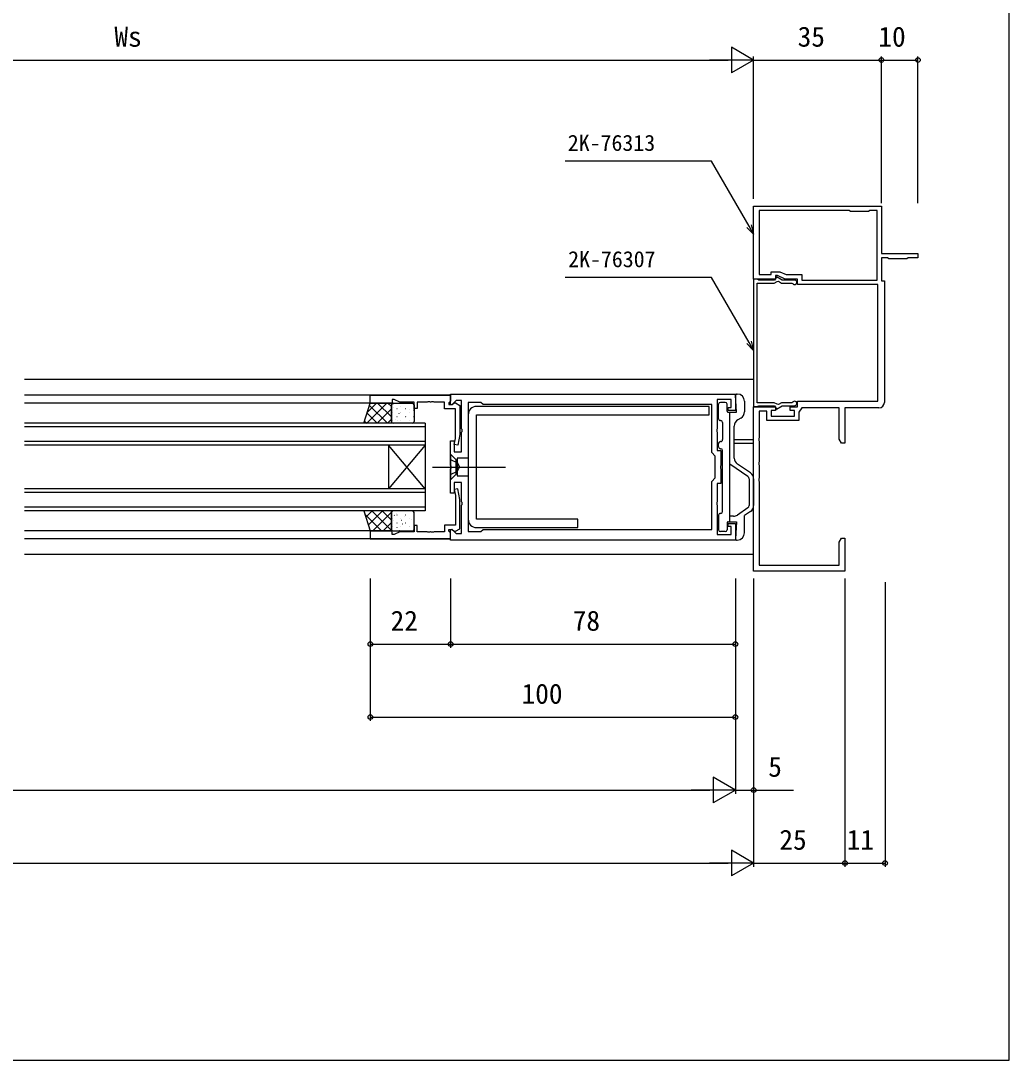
# Model space of a CAD drawing. Units: millimetres, scale not verified. Extents: x -437 to 438, y -681 to 679.
# Drawn here: x 167.6 to 438.3, y -681.2 to -396.5 of the extents above; entities that cross this region are included whole.
import ezdxf
from ezdxf.enums import TextEntityAlignment as Align

# ---------------------------------------------------------------- set-up
doc = ezdxf.new("R2010")
doc.units = ezdxf.units.MM
doc.header["$LTSCALE"] = 4
for name, color, linetype in [('0-2_YKK_11', 7, 'Continuous'), ('0-3_YKK_12', 2, 'Continuous'), ('0-4_YKK_13', 4, 'Continuous'), ('0-6_YKK_D', 6, 'Continuous'), ('0-7_YKK_ZWAK', 7, 'Continuous')]:
    doc.layers.add(name, color=color, linetype=linetype)
doc.styles.add('ＭＳ ゴシック', font='')
doc.styles.get('ＭＳ ゴシック').set_extended_font_data('MS Gothic')

msp = doc.modelspace()

# ---------------------------------------------------------------- linework, layer by layer
at = {"layer": '0-2_YKK_11'}
for points in [[(368.3, -547.2), (368.3, -502.2), (374.3, -502.2), (374.3, -503.2), (373.1, -503.2), (373.1, -504.8), (379.5, -504.8), (379.5, -503.2), (378.3, -503.2), (378.3, -502.2), (380.3, -502.2), (380.3, -500.7), (402.3, -500.7), (402.3, -468.7), (380.3, -468.7), (380.3, -467.2), (376.945, -467.2), (374.8, -466.2), (374.3, -466.2), (374.3, -467.2), (368.3, -467.2), (368.3, -447.2), (403.3, -447.2), (403.3, -460.2), (413.3, -460.2), (413.3, -461.4), (410.6, -461.4), (410.3, -461.7), (405.3, -461.7), (405, -461.4), (403.3, -461.4), (403.3, -467.7), (404.1, -467.7), (404.1, -501)], [(379.5, -467.5), (376.151, -467.5), (374.575, -466.59), (374.05, -467.5), (369.733, -467.5), (369.473, -467.35), (369.3, -467.25), (368.3, -467.25)], [(368.3, -467.25), (368.3, -502.15), (369.3, -502.15), (369.473, -502.05), (369.733, -501.9), (374.05, -501.9), (374.575, -502.81), (376.151, -501.9), (379.5, -501.9)], [(379.001, -500.967), (378.752, -501.1), (375.937, -501.1), (375.119, -501.572), (374.73, -501.494), (373.935, -501.1), (369.3, -501.1), (369.3, -468.3), (373.935, -468.3), (374.73, -467.906), (375.119, -467.828), (375.937, -468.3), (378.752, -468.3), (379.001, -468.433)], [(285.3, -498.7), (363.3, -498.7), (363.3, -503.2), (361.3, -503.2), (361.3, -502.4), (362.1, -502.4), (362.1, -500.2), (358.3, -500.2), (358.3, -508.242), (358.18, -508.425), (358.18, -508.975), (358.3, -509.158), (358.3, -514.2), (359.3, -514.2), (359.3, -518.242), (359.18, -518.425), (359.18, -518.975), (359.3, -519.158), (359.3, -523.2), (358.3, -523.2), (358.3, -528.242), (358.18, -528.425), (358.18, -528.975), (358.3, -529.158), (358.3, -537.2), (362.1, -537.2), (362.1, -535), (361.3, -535), (361.3, -534.2), (363.3, -534.2), (363.3, -538.7), (285.3, -538.7), (285.3, -535.899), (285.67, -535.746), (286.824, -536.9), (288.3, -536.9), (288.3, -529.158), (288.42, -528.975), (288.42, -528.425), (288.3, -528.242)], [(288.3, -528.242), (288.3, -522.9), (286.3, -522.9), (286.3, -525.9), (285.3, -525.9), (285.3, -519.158), (285.42, -518.975), (285.42, -518.425), (285.3, -518.242), (285.3, -511.5), (286.3, -511.5), (286.3, -514.5), (288.3, -514.5), (288.3, -509.158), (288.42, -508.975), (288.42, -508.425), (288.3, -508.242), (288.3, -500.5), (286.824, -500.5), (285.67, -501.654), (285.3, -501.5), (285.3, -498.7)], [(402.6, -502.5), (393.3, -502.5), (393.3, -512.2), (392.33, -512.2), (391.7, -511.109), (391.7, -502.5), (381.5, -502.5), (380.7, -503.642), (380.7, -506), (371.9, -506), (371.9, -503.4), (369.8, -503.4), (369.8, -510.742), (369.68, -510.925), (369.68, -511.475), (369.8, -511.658), (369.8, -517.242), (369.68, -517.425), (369.68, -517.975), (369.8, -518.158), (369.8, -521.742), (369.68, -521.925), (369.68, -522.475), (369.8, -522.658), (369.8, -545.6), (391.7, -545.6), (391.7, -539.291), (392.33, -538.2), (393.3, -538.2), (393.3, -547.2), (368.3, -547.2)]]:
    msp.add_lwpolyline(points, dxfattribs=at)
for points in [[(394.5, -448.4), (369.8, -448.4), (369.8, -466), (373.1, -466), (373.1, -465.2), (375.495, -465.2), (377.211, -466), (381.5, -466), (381.5, -467.5), (402.1, -467.5), (402.1, -448.4), (400.1, -448.4), (399.8, -448.7), (394.8, -448.7)], [(263.3, -499), (285.3, -499), (285.3, -500.63), (285, -500.93), (284.8, -501.13), (284.8, -501.6), (285.75, -501.6), (286.25, -501.1), (286.588, -501.1), (287.8, -501.8), (287.8, -509.808), (287.292, -512.687), (286.308, -512.513), (286.6, -510.855), (286.6, -502.8), (283.6, -502.8), (283.6, -500.93), (280.808, -500.93), (280.625, -500.81), (280.075, -500.81), (279.892, -500.93), (279.808, -500.93), (279.625, -500.81), (279.075, -500.81), (278.892, -500.93), (276.1, -500.93), (276.1, -502.7), (275.3, -502.7), (275.3, -500.93), (271.365, -500.93), (269.8, -500.2), (269.3, -500.2), (269.3, -501.2), (263.3, -501.2)], [(294.2, -535.8), (356.8, -535.8), (356.8, -522.7), (357.8, -521.7), (357.8, -515.7), (356.8, -514.7), (356.8, -501.6), (294.2, -501.6), (293.6, -501), (290.1, -501), (290.1, -516.3), (287.1, -516.3), (287.1, -521.1), (290.1, -521.1), (290.1, -536.4), (293.6, -536.4)], [(263.3, -538.4), (285.3, -538.4), (285.3, -536.77), (285, -536.47), (284.8, -536.27), (284.8, -535.8), (285.75, -535.8), (286.25, -536.3), (286.588, -536.3), (287.8, -535.6), (287.8, -527.592), (287.292, -524.713), (286.308, -524.887), (286.6, -526.545), (286.6, -534.6), (283.6, -534.6), (283.6, -536.47), (280.808, -536.47), (280.625, -536.59), (280.075, -536.59), (279.892, -536.47), (279.808, -536.47), (279.625, -536.59), (279.075, -536.59), (278.892, -536.47), (276.1, -536.47), (276.1, -534.7), (275.3, -534.7), (275.3, -536.47), (271.365, -536.47), (269.8, -537.2), (269.3, -537.2), (269.3, -536.2), (263.3, -536.2)]]:
    msp.add_lwpolyline(points, close=True, dxfattribs=at)
for centre, radius, start, end in [((379.5, -468.1), 0.6, 213.74896, 89.99997), ((379.5, -501.3), 0.6, 270.00003, 146.25104), ((402.6, -501), 1.5, 270.00001, 359.99999)]:
    msp.add_arc(centre, radius, start, end, dxfattribs=at)
at = {"layer": '0-3_YKK_12'}
for p, q in [((368.3, -494.7), (168.552, -494.7)), ((285.3, -499), (168.552, -499)), ((263.3, -501.2), (168.552, -501.2)), ((278.3, -506.7), (168.552, -506.7)), ((278.3, -506.7), (278.3, -512.7)), ((278.3, -507.7), (168.552, -507.7)), ((278.3, -511.7), (168.552, -511.7)), ((363, -511.2), (368.3, -511.2)), ((278.3, -512.7), (168.552, -512.7)), ((268.3, -512.7), (268.3, -524.7)), ((278.3, -512.7), (268.3, -524.7)), ((278.3, -524.7), (268.3, -512.7)), ((278.3, -512.7), (278.3, -524.7)), ((278.3, -524.7), (168.552, -524.7)), ((278.3, -525.7), (168.552, -525.7)), ((278.3, -524.7), (278.3, -530.7)), ((278.3, -529.7), (168.552, -529.7)), ((278.3, -530.7), (168.552, -530.7)), ((263.3, -536.2), (168.552, -536.2)), ((285.3, -538.4), (168.552, -538.4)), ((368.3, -542.7), (168.552, -542.7))]:
    msp.add_line(p, q, dxfattribs=at)
at = {"layer": '0-4_YKK_13'}
for p, q in [((360.5, -501), (359.2, -501)), ((363.6, -498.7), (363.8, -498.7)), ((365.8, -500.7), (365.8, -503.542)), ((267.835, -501.2), (262.335, -506.7)), ((262.424, -503.98), (265.144, -506.7)), ((265.006, -501.2), (262.514, -503.692)), ((263.102, -501.829), (267.972, -506.7)), ((269.085, -502.778), (265.163, -506.7)), ((265.301, -501.2), (269.085, -504.984)), ((268.129, -501.2), (269.085, -502.155)), ((269.085, -506.2), (269.085, -501.7)), ((269.38, -501.415), (269.417, -501.415)), ((269.38, -503.657), (269.417, -503.657)), ((269.504, -501.381), (269.512, -501.383)), ((269.515, -502.298), (269.578, -502.339)), ((269.585, -501.2), (274.8, -501.2)), ((270.591, -502.626), (270.629, -502.626)), ((271.532, -503.633), (271.595, -503.674)), ((271.562, -502.109), (271.569, -502.112)), ((271.66, -501.415), (271.697, -501.415)), ((271.66, -503.657), (271.697, -503.657)), ((272.871, -502.626), (272.909, -502.626)), ((273.902, -502.938), (273.909, -502.94)), ((273.94, -501.415), (273.977, -501.415)), ((273.94, -503.657), (273.977, -503.657)), ((275.134, -503.079), (275.197, -503.12)), ((275.151, -502.626), (275.189, -502.626)), ((275.3, -501.7), (275.3, -506.2)), ((358.7, -505.5), (358.7, -501.5)), ((361, -503.4), (361, -501.5)), ((361.8, -533.7), (361.8, -503.7)), ((261.746, -506.13), (262.316, -506.7)), ((269.085, -505.607), (267.992, -506.7)), ((269.38, -505.9), (269.417, -505.9)), ((274.8, -506.7), (269.585, -506.7)), ((270.178, -505.675), (270.241, -505.717)), ((270.591, -504.869), (270.629, -504.869)), ((270.628, -506.04), (270.635, -506.042)), ((271.113, -504.081), (271.12, -504.083)), ((271.66, -505.9), (271.697, -505.9)), ((272.871, -504.869), (272.909, -504.869)), ((273.17, -504.809), (273.177, -504.812)), ((273.94, -505.9), (273.977, -505.9)), ((275.151, -504.869), (275.189, -504.869)), ((290.1, -504.4), (290.1, -533)), ((359.3, -506), (359.2, -506)), ((359.8, -506.5), (359.8, -511.2)), ((364.792, -505.279), (364.008, -505.727)), ((363, -516.244), (363, -507.464)), ((358.7, -513.2), (358.7, -512.2)), ((359.3, -511.7), (359.2, -511.7)), ((363, -512.2), (368.3, -512.2)), ((285.3, -515.2), (286.8, -516.7)), ((359.2, -513.7), (359.3, -513.7)), ((359.8, -530.9), (359.8, -514.2)), ((366.749, -521.297), (361.8, -517.931)), ((367.423, -520.308), (363.876, -517.898)), ((280.3, -518.7), (300.3, -518.7)), ((367.1, -521.958), (367.1, -529.241)), ((368.3, -521.962), (368.3, -529.243)), ((261.892, -531.732), (266.36, -536.2)), ((263.791, -530.7), (262.099, -532.391)), ((266.619, -530.7), (262.777, -534.542)), ((263.688, -530.7), (269.085, -536.096)), ((269.085, -531.063), (263.948, -536.2)), ((266.517, -530.7), (269.085, -533.268)), ((269.085, -531.2), (269.085, -535.7)), ((274.8, -530.7), (269.585, -530.7)), ((269.866, -531.914), (269.929, -531.955)), ((270.456, -531.547), (270.463, -531.55)), ((270.591, -531.779), (270.629, -531.779)), ((272.548, -532.288), (272.555, -532.291)), ((272.871, -531.779), (272.909, -531.779)), ((275.151, -531.779), (275.189, -531.779)), ((275.3, -535.7), (275.3, -531.2)), ((358.7, -531.9), (358.7, -535.9)), ((359.3, -531.4), (359.2, -531.4)), ((362.756, -532.2), (361.8, -532.2)), ((366.75, -529.903), (363.881, -531.854)), ((367.423, -530.898), (365.8, -532)), ((365.8, -536.7), (365.8, -532)), ((269.085, -533.891), (266.776, -536.2)), ((269.38, -532.81), (269.417, -532.81)), ((269.38, -535.052), (269.417, -535.052)), ((269.724, -533.419), (269.731, -533.421)), ((270.529, -535.291), (270.592, -535.333)), ((270.591, -534.021), (270.629, -534.021)), ((271.66, -532.81), (271.697, -532.81)), ((271.66, -535.052), (271.697, -535.052)), ((271.883, -533.249), (271.946, -533.29)), ((272.064, -534.248), (272.071, -534.25)), ((272.871, -534.021), (272.909, -534.021)), ((273.94, -532.81), (273.977, -532.81)), ((273.94, -535.052), (273.977, -535.052)), ((274.156, -534.989), (274.163, -534.991)), ((274.606, -533.017), (274.613, -533.019)), ((275.151, -534.021), (275.189, -534.021)), ((361, -534), (361, -535.9)), ((361.3, -533.7), (363.6, -533.7)), ((363.6, -533.7), (363.301, -538.381)), ((263.194, -535.862), (263.531, -536.2)), ((269.274, -535.391), (269.282, -535.393)), ((269.585, -536.2), (274.8, -536.2)), ((271.332, -536.119), (271.339, -536.122)), ((360.5, -536.4), (359.2, -536.4)), ((363.6, -538.7), (363.8, -538.7))]:
    msp.add_line(p, q, dxfattribs=at)
for points in [[(361.3, -503.7), (363.6, -503.7), (363.301, -499.019)], [(320.1, -533), (292.4, -533), (292.4, -504.4), (356.1, -504.4), (356.1, -502.1), (292.4, -502.1)], [(285.3, -515.2), (285.3, -522.2), (286.8, -520.7), (286.8, -516.7)], [(285.3, -516.65), (287.156, -517.555), (287.764, -518.7)], [(285.3, -520.75), (287.156, -519.845), (287.764, -518.7)], [(292.4, -535.3), (320.1, -535.3), (320.1, -533)]]:
    msp.add_lwpolyline(points, dxfattribs=at)
for points in [[(263.3, -501.2), (269.085, -501.2), (269.085, -506.7), (261.566, -506.7)], [(263.3, -536.2), (269.085, -536.2), (269.085, -530.7), (261.566, -530.7)]]:
    msp.add_lwpolyline(points, close=True, dxfattribs=at)
for centre, radius, start, end in [((359.2, -501.5), 0.5, 89.99641, 179.99641), ((360.5, -501.5), 0.5, 359.99641, 89.99641), ((363.6, -499), 0.3, 90, 183.65976), ((363.8, -500.7), 2, 360, 90), ((269.585, -501.7), 0.5, 90, 180), ((274.8, -501.7), 0.5, 0, 90), ((292.4, -504.4), 2.3, 90, 180), ((361.3, -503.4), 0.3, 179.99641, 270), ((363.8, -503.542), 2, 299.74538, 360), ((269.585, -506.2), 0.5, 180, 270), ((274.8, -506.2), 0.5, 270, 0), ((359.2, -505.5), 0.5, 179.99641, 270), ((359.3, -506.5), 0.5, 360, 89.99997), ((365, -507.464), 2, 119.74538, 180), ((359.2, -512.2), 0.5, 89.99641, 179.99641), ((359.3, -511.2), 0.5, 269.99641, 360), ((359.2, -513.2), 0.5, 179.99641, 269.99641), ((359.3, -514.2), 0.5, 0, 89.97137), ((365, -516.244), 2, 180, 235.81101), ((366.3, -521.962), 2, 0.00289, 55.81101), ((366.3, -521.958), 0.8, 0.00289, 55.78387), ((366.3, -529.241), 0.8, 304.21613, 0.00289), ((366.3, -529.243), 2, 304.16806, 0.00289), ((269.585, -531.2), 0.5, 90, 180), ((274.8, -531.2), 0.5, 0, 90), ((359.2, -531.9), 0.5, 90, 180.00359), ((359.3, -530.9), 0.5, 270, 0), ((362.756, -530.2), 2, 270, 304.21613), ((292.4, -533), 2.3, 180, 270), ((361.3, -534), 0.3, 90, 180.00359), ((269.585, -535.7), 0.5, 180, 270), ((274.8, -535.7), 0.5, 270, 0), ((359.2, -535.9), 0.5, 180.00359, 270.00359), ((360.5, -535.9), 0.5, 270.00359, 0.00359), ((363.8, -536.7), 2, 270, 0), ((363.6, -538.4), 0.3, 176.34024, 270)]:
    msp.add_arc(centre, radius, start, end, dxfattribs=at)
at = {"layer": '0-6_YKK_D'}
for p, q in [((368.3, -407.2), (362.238, -403.7)), ((362.238, -403.7), (362.238, -410.7)), ((368.3, -445.2), (368.3, -406.2)), ((368.3, -445.2), (368.3, -406.2)), ((403.3, -445.2), (403.3, -406.2)), ((403.3, -446.4), (403.3, -406.2)), ((413.3, -446.4), (413.3, -406.2)), ((37.803, -407.2), (361.3, -407.2)), ((368.3, -407.2), (356.176, -407.2)), ((368.3, -407.2), (362.238, -410.7)), ((368.3, -407.2), (403.3, -407.2)), ((403.3, -407.2), (413.3, -407.2)), ((263.3, -549.2), (263.3, -568.2)), ((263.3, -549.2), (263.3, -588.2)), ((285.3, -549.2), (285.3, -568.2)), ((285.3, -549.2), (285.3, -568.2)), ((363.3, -549.2), (363.3, -568.2)), ((363.3, -549.2), (363.3, -588.2)), ((363.3, -549.2), (363.3, -608.2)), ((363.3, -549.2), (363.3, -608.2)), ((368.3, -549.2), (368.3, -608.2)), ((368.3, -549.2), (368.3, -628.2)), ((368.3, -549.2), (368.3, -628.2)), ((393.3, -549.2), (393.3, -628.2)), ((393.3, -550.2), (393.3, -628.2)), ((404.3, -550.2), (404.3, -628.2)), ((263.3, -567.2), (285.3, -567.2)), ((285.3, -567.2), (363.3, -567.2)), ((263.3, -587.2), (363.3, -587.2)), ((363.3, -607.2), (357.238, -603.7)), ((357.238, -603.7), (357.238, -610.7)), ((-22.197, -607.2), (356.3, -607.2)), ((363.3, -607.2), (351.176, -607.2)), ((363.3, -607.2), (357.238, -610.7)), ((368.3, -627.2), (362.238, -623.7)), ((362.238, -623.7), (362.238, -630.7)), ((-359.7, -627.2), (361.3, -627.2)), ((368.3, -627.2), (356.176, -627.2)), ((368.3, -627.2), (362.238, -630.7)), ((368.3, -627.2), (393.3, -627.2)), ((393.3, -627.2), (404.3, -627.2))]:
    msp.add_line(p, q, dxfattribs=at)
for points in [[(368.3, -454.91), (367.025, -452.702), (356.753, -434.91), (316.674, -434.91)], [(367.617, -452.36), (368.3, -454.91), (366.433, -453.043)], [(368.3, -486.772), (367.025, -484.563), (356.753, -466.772), (316.674, -466.772)], [(367.617, -484.222), (368.3, -486.772), (366.433, -484.905)], [(363.3, -607.2), (368.3, -607.2), (379.197, -607.2)]]:
    msp.add_lwpolyline(points, dxfattribs=at)
for centre in [(403.3, -407.2), (403.3, -407.2), (413.3, -407.2), (263.3, -567.2), (285.3, -567.2), (285.3, -567.2), (363.3, -567.2), (263.3, -587.2), (363.3, -587.2), (368.3, -607.2), (393.3, -627.2), (393.3, -627.2), (404.3, -627.2)]:
    msp.add_circle(centre, 0.637, dxfattribs=at)
at = {"layer": '0-7_YKK_ZWAK'}
msp.add_lwpolyline([(-436.7, -681.2), (438.3, -681.2), (438.3, 643.8)], dxfattribs=at)

# ---------------------------------------------------------------- texts
at = {"layer": '0-6_YKK_D', "style": 'ＭＳ ゴシック'}
for s, height, p in [('Ws', 5.499, (193.202, -405.2)), ('35', 5.499, (380.345, -405.2)), ('10', 5.499, (402.462, -405.2)), ('2K-76313', 4.399, (317.385, -433.41)), ('2K-76307', 4.399, (317.487, -465.272)), ('22', 5.499, (268.845, -565.2)), ('78', 5.499, (318.739, -565.2)), ('100', 5.499, (304.735, -585.2)), ('5', 5.499, (372.296, -605.2)), ('25', 5.499, (375.346, -625.2)), ('11', 5.499, (393.793, -625.2))]:
    msp.add_text(s, height=height, dxfattribs=at).set_placement(p, align=Align.BOTTOM_LEFT)

doc.saveas('drawing.dxf')
